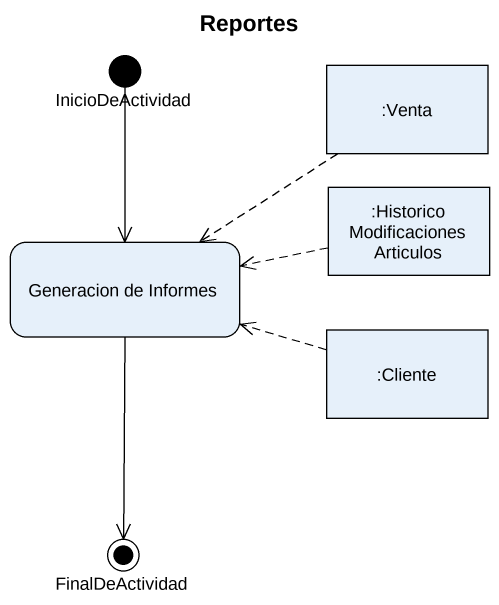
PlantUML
@startuml
title Reportes
hide empty description
state InicioDeActividad <<start>>
state ":Venta" as Venta <<object>>
state ":Historico Modificaciones Articulos" as Historico_Modificaciones <<object>>
state "Generacion de Informes" as Generacion_de_Informes
state ":Cliente" as Cliente <<object>>
state FinalDeActividad <<end>>
InicioDeActividad --> Generacion_de_Informes
Venta -[dashed]-> Generacion_de_Informes
Historico_Modificaciones -left[dashed]-> Generacion_de_Informes
Generacion_de_Informes --> FinalDeActividad
Cliente -left[dashed]-> Generacion_de_Informes
@enduml
